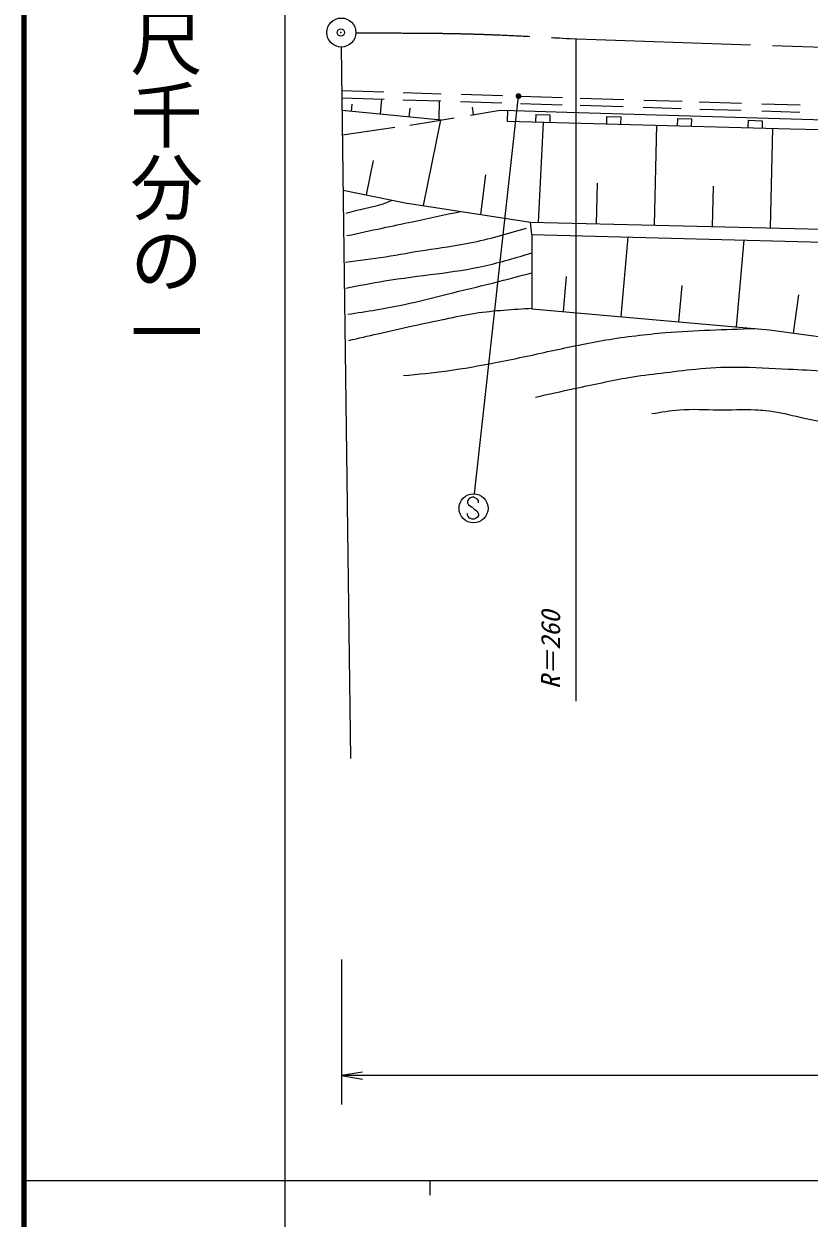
# Model space of a CAD drawing. Units: millimetres, scale not verified. Extents: x 40000 to 680000, y 20000 to 380000.
# Drawn here: x 40000 to 94172, y 202409 to 284756 of the extents above; entities that cross this region are included whole.
import ezdxf
from ezdxf.enums import TextEntityAlignment as Align

# ---------------------------------------------------------------- set-up
doc = ezdxf.new("R2010")
doc.units = ezdxf.units.MM
doc.header["$LTSCALE"] = 1000
doc.header["$PDMODE"] = 32
doc.header["$PDSIZE"] = 500
doc.linetypes.add('CHAIN', pattern=[18.5, 12, -1.5, 3.5, -1.5])
for name, color, linetype, lineweight in [('M-BGD', 7, 'Continuous', 13), ('M-BMK', 2, 'CHAIN', 13), ('M-BMK-SRVR', 3, 'Continuous', 13), ('M-STR-HTXT', 7, 'Continuous', 13), ('M-STR-STR3', 7, 'Continuous', 13), ('M-STR-STRC', 7, 'Continuous', 13), ('M-TTL', 2, 'Continuous', 140), ('M-TTL-BAND', 7, 'Continuous', 25)]:
    doc.layers.add(name, color=color, linetype=linetype, lineweight=lineweight)
doc.layers.add('M-OTRS', color=6, linetype='Continuous')
doc.styles.add('@ＭＳ ゴシック', font='')
doc.styles.add('ＭＳ ゴシック', font='')
doc.styles.get('@ＭＳ ゴシック').set_extended_font_data('@MS Gothic')
doc.styles.get('ＭＳ ゴシック').set_extended_font_data('MS Gothic')

# ---------------------------------------------------------------- blocks, each defined once
blk = doc.blocks.new('open_arrow')
at = {"color": 0, "linetype": 'Continuous', "lineweight": -2}
blk.add_lwpolyline([(7.5, 1.25), (0, 0), (7.5, -1.25)], dxfattribs=at)
blk = doc.blocks.new('filled_dot')
at = {"color": 0, "linetype": 'Continuous', "lineweight": -2, "const_width": 1.25}
blk.add_lwpolyline([(-0.625, 0, 1), (0.625, 0, 1)], format="xyb", close=True, dxfattribs=at)

msp = doc.modelspace()

# ---------------------------------------------------------------- linework, layer by layer
at = {"layer": 'M-BGD'}
for p, q in [((61931, 280157), (64837, 280066)), ((66173, 280024), (68783, 279943)), ((61937, 279656), (64847, 279565)), ((62632, 279217), (62583, 278714)), ((64675, 279571), (64574, 278523)), ((66151, 279525), (68761, 279443)), ((68640, 279447), (68626, 278133)), ((70117, 279401), (72976, 279311)), ((70159, 279900), (73013, 279811)), ((74249, 279772), (77166, 279681)), ((74251, 279272), (77129, 279182)), ((78368, 279643), (81398, 279548)), ((82777, 279505), (85413, 279423)), ((86591, 279386), (89496, 279295)), ((90908, 279251), (93560, 279168)), ((68785, 278117), (61949, 278775)), ((66624, 278951), (66565, 278331)), ((70812, 278463), (72865, 278814)), ((70915, 279014), (71003, 278496)), ((72865, 278814), (73811, 278785)), ((73353, 278799), (73351, 278051)), ((73811, 278785), (77461, 278673)), ((75317, 278499), (75303, 277999)), ((75317, 278499), (76293, 278473)), ((76293, 278473), (76280, 277973)), ((77461, 278673), (118031, 277433)), ((78379, 279143), (81351, 279050)), ((80199, 278368), (80185, 277868)), ((80199, 278368), (81175, 278342)), ((81175, 278342), (81162, 277842)), ((82730, 279007), (85347, 278925)), ((86621, 278885), (89488, 278795)), ((90917, 278751), (93535, 278669)), ((61971, 277102), (65602, 277629)), ((66628, 277778), (67774, 277945)), ((68734, 278109), (67546, 272227)), ((67774, 277945), (69673, 278269)), ((73351, 278051), (92878, 277528)), ((75833, 277985), (75479, 271069)), ((83639, 277775), (83476, 270881)), ((85081, 278237), (85067, 277737)), ((85081, 278237), (86057, 278211)), ((86057, 278211), (86044, 277711)), ((89963, 278106), (89949, 277606)), ((89963, 278106), (90939, 278080)), ((90939, 278080), (90926, 277580)), ((91636, 277560), (91474, 270693)), ((92878, 277528), (107718, 277138)), ((64091, 275324), (63614, 272962)), ((71843, 274346), (71503, 271615)), ((79543, 273772), (79478, 270975)), ((87541, 273576), (87475, 270787)), ((62022, 273283), (66296, 272420)), ((66296, 272420), (74956, 271081)), ((75046, 270228), (74956, 271081)), ((74956, 271081), (119429, 270035)), ((75046, 270228), (75046, 265113)), ((75046, 270228), (119721, 269083)), ((81664, 270058), (81178, 264570)), ((89678, 269853), (89147, 263863)), ((77408, 267343), (77193, 264923)), ((85383, 266707), (85162, 264216)), ((93432, 266064), (93080, 263440)), ((75046, 265113), (91436, 263660)), ((91436, 263660), (103351, 262062))]:
    msp.add_line(p, q, dxfattribs=at)
for points, knots in [([(62233, 271711), (62682, 271826), (63131, 271942), (63584, 272043), (63854, 272103), (64125, 272158), (64391, 272232), (64742, 272331), (65083, 272464), (65424, 272596)], [0, 0, 0, 0, 1, 1, 1, 2, 2, 2, 3, 3, 3, 3]), ([(62288, 270154), (63097, 270328), (63906, 270502), (64716, 270675), (65409, 270822), (66103, 270969), (66797, 271116), (67909, 271352), (69022, 271589), (70135, 271827)], [0, 0, 0, 0, 1, 1, 1, 2, 2, 2, 3, 3, 3, 3]), ([(62193, 268326), (63109, 268443), (64025, 268561), (64936, 268704), (65857, 268848), (66774, 269018), (67695, 269161), (68721, 269321), (69753, 269449), (70769, 269650), (72084, 269910), (73374, 270292), (74663, 270675)], [0, 0, 0, 0, 1, 1, 1, 2, 2, 2, 3, 3, 3, 4, 4, 4, 4]), ([(62209, 266529), (63101, 266707), (63992, 266886), (64889, 267033), (66076, 267227), (67273, 267365), (68468, 267522), (69583, 267668), (70698, 267830), (71794, 268073), (72890, 268317), (73968, 268641), (75046, 268965)], [0, 0, 0, 0, 1, 1, 1, 2, 2, 2, 3, 3, 3, 4, 4, 4, 4]), ([(62351, 264731), (63660, 264931), (64968, 265132), (66261, 265409), (67243, 265620), (68216, 265876), (69193, 266119), (70269, 266386), (71349, 266637), (72424, 266907), (73300, 267127), (74173, 267359), (75046, 267592)], [0, 0, 0, 0, 1, 1, 1, 2, 2, 2, 3, 3, 3, 4, 4, 4, 4]), ([(62422, 262935), (63087, 263084), (63751, 263233), (64415, 263386), (65213, 263569), (66010, 263756), (66810, 263931), (67560, 264095), (68312, 264248), (69063, 264405), (69757, 264551), (70450, 264701), (71150, 264809), (71803, 264909), (72461, 264971), (73119, 265022), (73761, 265072), (74403, 265110), (75046, 265149)], [0, 0, 0, 0, 1, 1, 1, 2, 2, 2, 3, 3, 3, 4, 4, 4, 5, 5, 5, 6, 6, 6, 6]), ([(66187, 260500), (67200, 260603), (68214, 260705), (69223, 260842), (70336, 260992), (71444, 261184), (72546, 261399), (73826, 261648), (75099, 261929), (76373, 262207), (77626, 262480), (78880, 262750), (80145, 262961), (81513, 263191), (82894, 263352), (84277, 263464), (86319, 263631), (88368, 263691), (90417, 263751)], [0, 0, 0, 0, 1, 1, 1, 2, 2, 2, 3, 3, 3, 4, 4, 4, 5, 5, 5, 6, 6, 6, 6]), ([(75288, 259015), (76188, 259218), (77087, 259422), (77989, 259615), (78621, 259751), (79255, 259883), (79889, 260015), (80501, 260144), (81113, 260273), (81729, 260376), (82472, 260499), (83222, 260584), (83970, 260676), (84763, 260773), (85555, 260879), (86350, 260956), (87274, 261045), (88203, 261094), (89131, 261096), (90338, 261097), (91545, 261017), (92751, 260956), (93585, 260913), (94419, 260881), (95252, 260816), (96096, 260750), (96940, 260651), (97772, 260496), (98830, 260298), (99870, 260010), (100893, 259675), (101445, 259495), (101992, 259300), (102541, 259112), (103583, 258755), (104633, 258422), (105680, 258081), (106925, 257675), (108166, 257257), (109389, 256788), (110357, 256417), (111313, 256015), (112251, 255573), (113049, 255196), (113834, 254790), (114620, 254388), (115467, 253956), (116315, 253528), (117144, 253065), (118356, 252387), (119524, 251632), (120685, 250867), (121206, 250523), (121725, 250177), (122236, 249818), (122743, 249461), (123240, 249091), (123731, 248713), (124095, 248433), (124454, 248149), (124814, 247865)], [0, 0, 0, 0, 1, 1, 1, 2, 2, 2, 3, 3, 3, 4, 4, 4, 5, 5, 5, 6, 6, 6, 7, 7, 7, 8, 8, 8, 9, 9, 9, 10, 10, 10, 11, 11, 11, 12, 12, 12, 13, 13, 13, 14, 14, 14, 15, 15, 15, 16, 16, 16, 17, 17, 17, 18, 18, 18, 19, 19, 19, 20, 20, 20, 20]), ([(83329, 257879), (83962, 257990), (84595, 258100), (85232, 258147), (86119, 258213), (87015, 258156), (87909, 258147), (88762, 258139), (89614, 258175), (90466, 258147), (90700, 258139), (90933, 258127), (91165, 258104), (91880, 258032), (92581, 257860), (93283, 257699), (95069, 257289), (96864, 256952), (98640, 256520), (99716, 256259), (100784, 255962), (101843, 255637), (102797, 255344), (103743, 255027), (104697, 254735), (105597, 254459), (106504, 254205), (107403, 253925), (108409, 253611), (109405, 253262), (110385, 252875), (111153, 252572), (111911, 252245), (112668, 251918)], [0, 0, 0, 0, 1, 1, 1, 2, 2, 2, 3, 3, 3, 4, 4, 4, 5, 5, 5, 6, 6, 6, 7, 7, 7, 8, 8, 8, 9, 9, 9, 10, 10, 10, 11, 11, 11, 11])]:
    msp.add_open_spline(points, degree=3, knots=knots, dxfattribs=at)
at = {"layer": 'M-BMK'}
msp.add_line((78144, 283716), (160968, 280943), dxfattribs=at)
msp.add_open_spline([(62900, 284128), (64046, 284129), (65193, 284130), (66339, 284126), (67724, 284121), (69110, 284108), (70494, 284072), (73046, 284006), (75595, 283861), (78144, 283716)], degree=3, knots=[0, 0, 0, 0, 1, 1, 1, 2, 2, 2, 3, 3, 3, 3], dxfattribs=at)
at = {"layer": 'M-BMK-SRVR'}
msp.add_line((61891, 283160), (62544, 234106), dxfattribs=at)
msp.add_circle((61900, 284160), 1000, dxfattribs=at)
at = {"layer": 'M-OTRS'}
msp.add_point((61870, 284163), dxfattribs=at)
at = {"layer": 'M-STR-HTXT'}
msp.add_line((78081, 283703), (78081, 238052), dxfattribs=at)
at = {"layer": 'M-STR-STR3'}
for p, q in [((61905, 220234), (61905, 210234)), ((256810, 212234), (61905, 212234))]:
    msp.add_line(p, q, dxfattribs=at)
at = {"layer": 'M-STR-STRC'}
for p, q in [((71095, 252348), (74124, 279776)), ((70735, 252048), (70611, 251863)), ((70927, 252113), (70735, 252048)), ((71049, 252111), (70927, 252113)), ((71299, 251992), (71049, 252111)), ((71362, 251861), (71299, 251992)), ((70611, 251863), (70614, 251732)), ((70614, 251732), (70677, 251602)), ((70677, 251602), (70933, 251421)), ((70933, 251421), (71062, 251289)), ((71062, 251289), (71241, 251173)), ((71241, 251173), (71367, 250973)), ((71362, 251732), (71362, 251861)), ((70614, 250884), (70611, 251005)), ((70654, 250781), (70614, 250884)), ((70738, 250670), (70654, 250781)), ((70925, 250610), (70738, 250670)), ((71059, 250610), (70925, 250610)), ((71159, 250639), (71059, 250610)), ((71301, 250731), (71159, 250639)), ((71362, 250862), (71301, 250731)), ((71367, 250973), (71362, 250862))]:
    msp.add_line(p, q, dxfattribs=at)
msp.add_circle((71019, 251351), 1000, dxfattribs=at)
at = {"layer": 'M-TTL'}
msp.add_line((40000, 380000), (40000, 20000), dxfattribs=at)
at = {"layer": 'M-TTL-BAND'}
for p, q in [((58000, 370000), (58000, 20000)), ((40000, 205000), (579000, 205000)), ((68000, 205000), (68000, 204000))]:
    msp.add_line(p, q, dxfattribs=at)

# ---------------------------------------------------------------- block references
at = {"layer": 'M-STR-STR3', "xscale": 193, "yscale": 193}
msp.add_blockref('open_arrow', (61905, 212234), dxfattribs=at)
at = {"layer": 'M-STR-STRC', "xscale": 160, "yscale": 160, "rotation": 263.7}
msp.add_blockref('filled_dot', (74124, 279776), dxfattribs=at)

# ---------------------------------------------------------------- texts
at = {"layer": 'M-STR-HTXT', "style": 'ＭＳ ゴシック', "oblique": 15}
msp.add_text('R＝260', height=1320, rotation=90, dxfattribs=at).set_placement((75671, 238892), align=Align.TOP_LEFT)
at = {"layer": 'M-TTL-BAND', "style": '@ＭＳ ゴシック'}
msp.add_text('縮尺千分の一', height=3666, rotation=270, dxfattribs=at).set_placement((49777, 261030), align=Align.MIDDLE_RIGHT)

doc.saveas('drawing.dxf')
